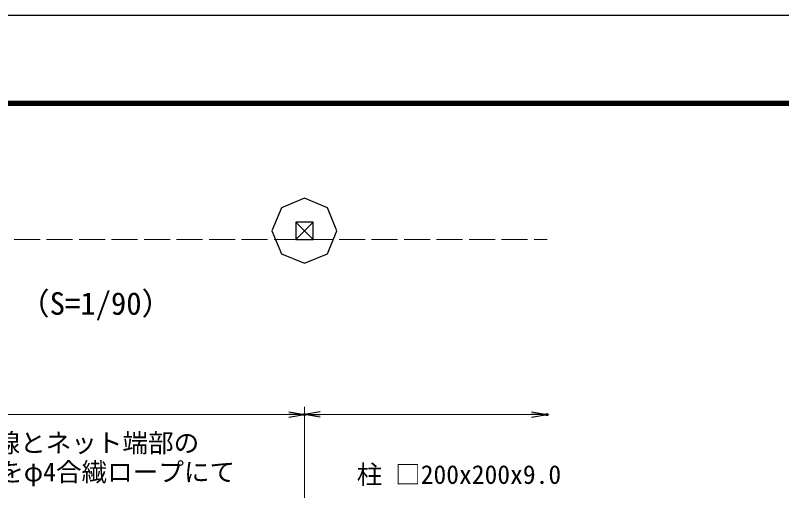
# Model space of a CAD drawing. Units: millimetres, scale not verified. Extents: x -18900 to 18900, y -13365 to 13365.
# Drawn here: x -7137 to 1706, y 7880 to 13365 of the extents above; entities that cross this region are included whole.
import ezdxf
from ezdxf.enums import TextEntityAlignment as Align

# ---------------------------------------------------------------- set-up
doc = ezdxf.new("R2010")
doc.units = ezdxf.units.MM
doc.header["$LTSCALE"] = 50
doc.header["$PDMODE"] = 32
doc.header["$PDSIZE"] = 25
doc.linetypes.add('DASHED', pattern=[7.5, 6, -1.5])
for name, color, linetype, lineweight in [('0-0_D-TTL-TXT', 7, 'Continuous', 13), ('0-1_D-STR1', 1, 'Continuous', 25), ('0-4_D-STR-DIM', 7, 'Continuous', 13), ('0-7_D-STR-TXT', 7, 'Continuous', 13), ('0-A_D-STR4', 7, 'Continuous', 25), ('0-B_D-STR2', 7, 'Continuous', 13), ('0-C_D-TTL', 7, 'Continuous', 25)]:
    doc.layers.add(name, color=color, linetype=linetype, lineweight=lineweight)
doc.layers.add('0-5_0', color=7, linetype='Continuous')
doc.layers.add('0-6_Defpoints', color=8, linetype='Continuous')
doc.styles.add('ＭＳ ゴシック', font='')
doc.styles.get('ＭＳ ゴシック').set_extended_font_data('MS Gothic')

# ---------------------------------------------------------------- blocks, each defined once
blk = doc.blocks.new('_Open')
at = {"layer": '0-5_0'}
blk.add_line((-50, 8.33), (0, 0), dxfattribs=at)
blk.add_lwpolyline([(-50, -8.33), (0, 0), (-50, 0)], dxfattribs=at)

msp = doc.modelspace()

# ---------------------------------------------------------------- linework, layer by layer
at = {"layer": '0-1_D-STR1'}
for p, q in [((-3900.75, 10978.7), (-3700.75, 10778.7)), ((-3700.75, 10978.7), (-3900.75, 10778.7))]:
    msp.add_line(p, q, dxfattribs=at)
msp.add_lwpolyline([(-3900.75, 10978.7), (-3900.75, 10778.7), (-3700.75, 10778.7), (-3700.75, 10978.7)], close=True, dxfattribs=at)
at = {"layer": '0-4_D-STR-DIM'}
for p, q in [((-3800.75, 7273.52), (-3800.75, 8847.9)), ((-3800.75, 7273.52), (-3800.75, 8847.9)), ((-13620.75, 8757.9), (-3980.75, 8757.9)), ((-3620.75, 8757.9), (-1180.75, 8757.9))]:
    msp.add_line(p, q, dxfattribs=at)
at = {"layer": '0-6_Defpoints'}
for p in [(-3800.75, 8757.9), (-1000.75, 8757.9)]:
    msp.add_point(p, dxfattribs=at)
at = {"layer": '0-A_D-STR4'}
msp.add_lwpolyline([(-4175.75, 10878.7), (-4065.91, 10613.54), (-3800.75, 10503.7), (-3535.58, 10613.54), (-3425.75, 10878.7), (-3535.58, 11143.87), (-3800.75, 11253.7), (-4065.91, 11143.87)], close=True, dxfattribs=at)
at = {"layer": '0-B_D-STR2', "linetype": 'DASHED'}
msp.add_line((-13900.75, 10778.7), (-1000.75, 10778.7), dxfattribs=at)
at = {"layer": '0-C_D-TTL', "color": 2}
msp.add_lwpolyline([(-18900, 13365), (18900, 13365), (18900, -13365), (-18900, -13365)], close=True, dxfattribs=at)
at = {"layer": '0-C_D-TTL'}
for points in [[(-17685, 12375), (17685, 12375), (17685, -12375), (-17685, -12375)], [(-17673.75, 12363.75), (17673.75, 12363.75), (17673.75, -12363.75), (-17673.75, -12363.75)], [(-17662.5, 12352.5), (17662.5, 12352.5), (17662.5, -12352.5), (-17662.5, -12352.5)], [(-17651.25, 12341.25), (17651.25, 12341.25), (17651.25, -12341.25), (-17651.25, -12341.25)], [(-17640, 12330), (17640, 12330), (17640, -12330), (-17640, -12330)]]:
    msp.add_lwpolyline(points, close=True, dxfattribs=at)

# ---------------------------------------------------------------- block references
at = {"layer": '0-4_D-STR-DIM', "xscale": 3.6, "yscale": 3.6}
for p in [(-3800.75, 8757.9), (-1000.75, 8757.9)]:
    msp.add_blockref('_Open', p, dxfattribs=at)
at = {"layer": '0-4_D-STR-DIM', "xscale": 3.6, "yscale": 3.6, "rotation": 180}
msp.add_blockref('_Open', (-3800.75, 8757.9), dxfattribs=at)

# ---------------------------------------------------------------- texts
at = {"layer": '0-0_D-TTL-TXT', "style": 'ＭＳ ゴシック'}
msp.add_text('（S=1/90）', height=259.9, dxfattribs=at).set_placement((-7095.3, 9831.89), align=Align.BOTTOM_LEFT)
at = {"layer": '0-7_D-STR-TXT', "style": 'ＭＳ ゴシック'}
for s, p in [('めっき鋼ヨリ線とネット端部の', (-9150.63, 8257.5)), ('φ6合繊ロープをφ4合繊ロープにて', (-9183.75, 7921.96)), ('柱 □200x200x9.0', (-3197.28, 7892.89))]:
    msp.add_text(s, height=216.6, dxfattribs=at).set_placement(p, align=Align.BOTTOM_LEFT)

doc.saveas('drawing.dxf')
